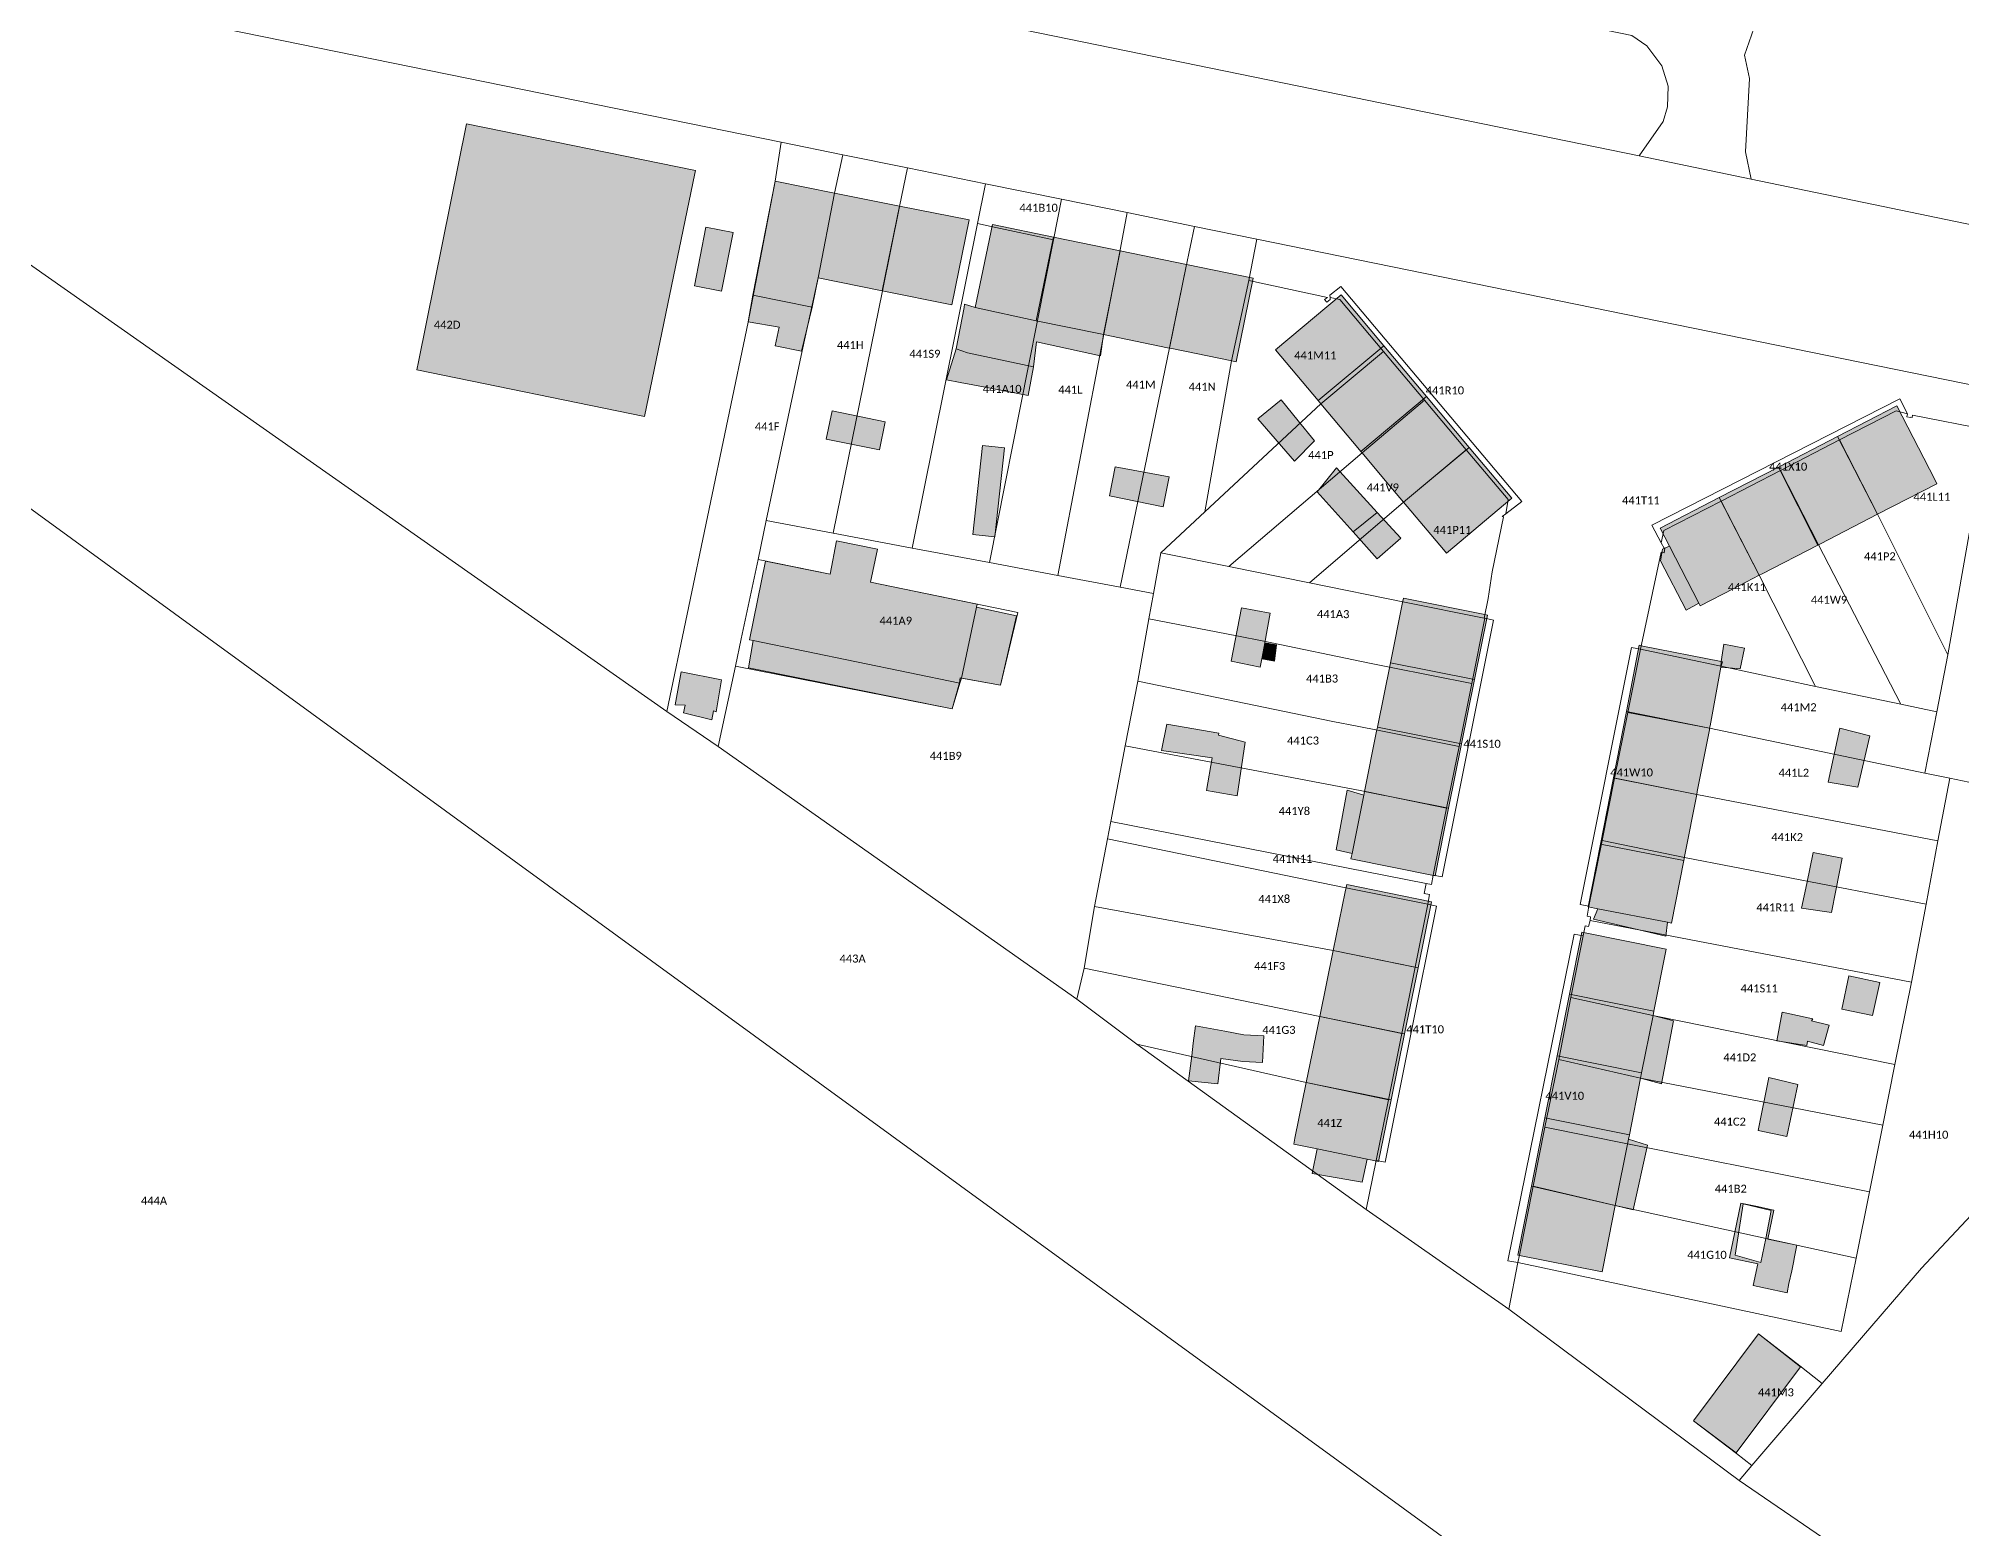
# Model space of a CAD drawing. Header units: metres. Extents: x 113120 to 240396, y 120329 to 242116.
# Drawn here: x 117462.7 to 117655, y 121394.5 to 121543.4 of the extents above; entities that cross this region are included whole.
import ezdxf

# ---------------------------------------------------------------- set-up
doc = ezdxf.new("R2010")
doc.units = ezdxf.units.M
doc.header["$LTSCALE"] = 3
for name, color, linetype, lineweight in [('Bpn_CaPa', 78, 'Continuous', 0), ('Bpn_ReBu', 4, 'Continuous', 0), ('Bpt_CaNu', 7, 'Continuous', 0), ('Hachure bâtiment', 11, 'Continuous', 0)]:
    doc.layers.add(name, color=color, linetype=linetype, lineweight=lineweight)
doc.styles.add('Legend', font='')
doc.styles.get('Legend').set_extended_font_data('Calibri')

msp = doc.modelspace()

# ---------------------------------------------------------------- hatches: boundary and pattern name
at = {"layer": 'Hachure bâtiment'}
h = msp.add_hatch(color=256, dxfattribs=at)
h.dxf.hatch_style = 1
h.paths.add_polyline_path([(117528.41, 121530.23), (117528.35, 121529.93), (117523.31, 121505.66), (117500.55, 121510.32), (117500.72, 121511.12), (117505.51, 121534.9)])
h = msp.add_hatch(color=256, dxfattribs=at)
h.dxf.hatch_style = 1
h.paths.add_polyline_path([(117542.33, 121527.99), (117540.68, 121519.5), (117540.07, 121516.59), (117534.14, 121517.77), (117536.37, 121529.18)])
h = msp.add_hatch(color=256, dxfattribs=at)
h.dxf.hatch_style = 1
h.paths.add_polyline_path([(117548.81, 121526.69), (117547.09, 121518.21), (117540.68, 121519.5), (117542.33, 121527.99)])
h = msp.add_hatch(color=256, dxfattribs=at)
h.dxf.hatch_style = 1
h.paths.add_polyline_path([(117555.77, 121525.3), (117554.05, 121516.8), (117547.09, 121518.21), (117548.81, 121526.69)])
h = msp.add_hatch(color=256, dxfattribs=at)
h.dxf.hatch_style = 1
h.paths.add_polyline_path([(117564.21, 121523.58), (117562.49, 121515.23), (117556.39, 121516.54), (117558.1, 121524.83)])
h = msp.add_hatch(color=256, dxfattribs=at)
h.dxf.hatch_style = 1
h.paths.add_polyline_path([(117532.17, 121524.05), (117531.02, 121518.18), (117528.32, 121518.71), (117529.46, 121524.58)])
h = msp.add_hatch(color=256, dxfattribs=at)
h.dxf.hatch_style = 1
h.paths.add_polyline_path([(117570.87, 121522.21), (117569.22, 121513.84), (117568.93, 121513.9), (117562.49, 121515.23), (117564.21, 121523.58)])
h = msp.add_hatch(color=256, dxfattribs=at)
h.dxf.hatch_style = 1
h.paths.add_polyline_path([(117577.52, 121520.84), (117575.81, 121512.49), (117575.62, 121512.53), (117569.22, 121513.84), (117570.87, 121522.21)])
h = msp.add_hatch(color=256, dxfattribs=at)
h.dxf.hatch_style = 1
h.paths.add_polyline_path([(117584.18, 121519.47), (117582.47, 121511.12), (117582.03, 121511.21), (117576.03, 121512.44), (117575.81, 121512.49), (117577.52, 121520.84)])
h = msp.add_hatch(color=256, dxfattribs=at)
h.dxf.hatch_style = 1
h.paths.add_polyline_path([(117540.07, 121516.59), (117539.02, 121512.17), (117536.38, 121512.73), (117536.8, 121514.57), (117533.68, 121515.11), (117534.14, 121517.77)])
h = msp.add_hatch(color=256, dxfattribs=at)
h.dxf.hatch_style = 1
h.paths.add_polyline_path([(117597.24, 121512.73), (117590.67, 121507.24), (117586.4, 121512.32), (117592.97, 121517.82)])
h = msp.add_hatch(color=256, dxfattribs=at)
h.dxf.hatch_style = 1
h.paths.add_polyline_path([(117556.39, 121516.54), (117562.49, 121515.23), (117568.93, 121513.9), (117569.22, 121513.84), (117568.92, 121511.72), (117562.53, 121513.1), (117562.22, 121510.63), (117555.62, 121512.03), (117554.48, 121512.43), (117555.27, 121516.55), (117555.33, 121516.88)])
h = msp.add_hatch(color=256, dxfattribs=at)
h.dxf.hatch_style = 1
h.paths.add_polyline_path([(117558.08, 121508.44), (117556.14, 121508.81), (117554.89, 121509.05), (117553.52, 121509.32), (117554.48, 121512.43), (117555.62, 121512.03), (117562.22, 121510.63), (117561.67, 121507.75)])
h = msp.add_hatch(color=256, dxfattribs=at)
h.dxf.hatch_style = 1
h.paths.add_polyline_path([(117601.51, 121507.65), (117594.95, 121502.15), (117594.8, 121502.32), (117590.93, 121506.93), (117590.67, 121507.24), (117597.24, 121512.73)])
h = msp.add_hatch(color=256, dxfattribs=at)
h.dxf.hatch_style = 1
h.paths.add_polyline_path([(117588.69, 121505.2), (117590.3, 121503.2), (117588.3, 121501.18), (117584.63, 121505.42), (117586.97, 121507.33)])
h = msp.add_hatch(color=256, dxfattribs=at)
h.dxf.hatch_style = 1
h.paths.add_polyline_path([(117605.78, 121502.56), (117599.22, 121497.07), (117597.39, 121499.25), (117595.06, 121502.01), (117594.95, 121502.15), (117601.51, 121507.65)])
h = msp.add_hatch(color=256, dxfattribs=at)
h.dxf.hatch_style = 1
h.paths.add_polyline_path([(117547.38, 121505.12), (117546.82, 121502.32), (117541.5, 121503.38), (117542.07, 121506.22)])
h = msp.add_hatch(color=256, dxfattribs=at)
h.dxf.hatch_style = 1
h.paths.add_polyline_path([(117652.32, 121499.35), (117652.53, 121498.93), (117646.61, 121495.88), (117642.61, 121503.65), (117648.52, 121506.7)])
h = msp.add_hatch(color=256, dxfattribs=at)
h.dxf.hatch_style = 1
h.paths.add_polyline_path([(117646.61, 121495.88), (117640.9, 121492.93), (117640.63, 121492.79), (117636.7, 121500.59), (117642.61, 121503.65)])
h = msp.add_hatch(color=256, dxfattribs=at)
h.dxf.hatch_style = 1
h.paths.add_polyline_path([(117558.34, 121493.62), (117556.15, 121493.86), (117557.12, 121502.75), (117559.31, 121502.51)])
h = msp.add_hatch(color=256, dxfattribs=at)
h.dxf.hatch_style = 1
h.paths.add_polyline_path([(117610.05, 121497.47), (117603.5, 121491.98), (117603.2, 121492.34), (117599.22, 121497.07), (117605.78, 121502.56)])
h = msp.add_hatch(color=256, dxfattribs=at)
h.dxf.hatch_style = 1
h.paths.add_polyline_path([(117575.78, 121499.6), (117575.17, 121496.63), (117569.8, 121497.72), (117570.38, 121500.63)])
h = msp.add_hatch(color=256, dxfattribs=at)
h.dxf.hatch_style = 1
h.paths.add_polyline_path([(117596.58, 121496.05), (117594.16, 121494.12), (117590.59, 121498.1), (117592.51, 121500.52)])
h = msp.add_hatch(color=256, dxfattribs=at)
h.dxf.hatch_style = 1
h.paths.add_polyline_path([(117640.63, 121492.79), (117635.07, 121489.92), (117634.78, 121489.77), (117630.78, 121497.54), (117636.7, 121500.59)])
h = msp.add_hatch(color=256, dxfattribs=at)
h.dxf.hatch_style = 1
h.paths.add_polyline_path([(117594.16, 121494.12), (117596.58, 121496.05), (117598.93, 121493.48), (117596.57, 121491.42)])
h = msp.add_hatch(color=256, dxfattribs=at)
h.dxf.hatch_style = 1
h.paths.add_polyline_path([(117634.78, 121489.77), (117632.23, 121488.45), (117628.87, 121486.72), (117628.73, 121486.98), (117625.8, 121492.68), (117624.87, 121494.48), (117630.78, 121497.54)])
h = msp.add_hatch(color=256, dxfattribs=at)
h.dxf.hatch_style = 1
h.paths.add_polyline_path([(117546.62, 121492.4), (117545.93, 121489.08), (117556.57, 121486.9), (117556.5, 121486.6), (117555.02, 121479.48), (117554.86, 121479), (117534.19, 121483.24), (117533.82, 121483.32), (117535.43, 121491.2), (117541.87, 121489.88), (117542.53, 121493.23)])
h = msp.add_hatch(color=256, dxfattribs=at)
h.dxf.hatch_style = 1
h.paths.add_polyline_path([(117628.73, 121486.98), (117627.47, 121486.27), (117624.9, 121491.22), (117625.08, 121492.17), (117625.12, 121492.4), (117625.8, 121492.68)])
h = msp.add_hatch(color=256, dxfattribs=at)
h.dxf.hatch_style = 1
h.paths.add_polyline_path([(117560.5, 121485.73), (117558.93, 121478.78), (117555.02, 121479.48), (117556.5, 121486.6)])
h = msp.add_hatch(color=256, dxfattribs=at)
h.dxf.hatch_style = 1
h.paths.add_polyline_path([(117585.87, 121485.97), (117585.33, 121483.02), (117585.03, 121481.43), (117584.88, 121480.6), (117581.97, 121481.2), (117583, 121486.52)])
h = msp.add_hatch(color=256, dxfattribs=at)
h.dxf.hatch_style = 1
h.paths.add_polyline_path([(117607.33, 121485.84), (117607.6, 121485.78), (117606.31, 121479.35), (117597.9, 121481.03), (117599.12, 121487.05), (117599.2, 121487.47)])
h = msp.add_hatch(color=256, dxfattribs=at)
h.dxf.hatch_style = 1
h.paths.add_polyline_path([(117554.86, 121479), (117554.08, 121476.42), (117533.73, 121480.53), (117534.19, 121483.24)])
h = msp.add_hatch(color=256, dxfattribs=at)
h.dxf.hatch_style = 1
h.paths.add_polyline_path([(117586.52, 121482.83), (117586.32, 121481.18), (117585.03, 121481.43), (117585.33, 121483.02)])
h = msp.add_hatch(color=256, dxfattribs=at)
h.dxf.hatch_style = 1
h.paths.add_polyline_path([(117623.13, 121482.7), (117630.96, 121481.16), (117630.94, 121480.59), (117629.87, 121474.72), (117629.82, 121474.5), (117621.49, 121476.14), (117622.78, 121482.77)])
h = msp.add_hatch(color=256, dxfattribs=at)
h.dxf.hatch_style = 1
h.paths.add_polyline_path([(117633.32, 121482.48), (117632.87, 121480.42), (117630.94, 121480.59), (117631.12, 121481.13), (117630.96, 121481.16), (117631.23, 121482.88)])
h = msp.add_hatch(color=256, dxfattribs=at)
h.dxf.hatch_style = 1
h.paths.add_polyline_path([(117606.31, 121479.35), (117605.01, 121472.91), (117596.61, 121474.6), (117597.9, 121481.03)])
h = msp.add_hatch(color=256, dxfattribs=at)
h.dxf.hatch_style = 1
h.paths.add_polyline_path([(117531.02, 121479.32), (117530.48, 121476.12), (117530.23, 121476.23), (117530.07, 121475.33), (117527.23, 121476.02), (117527.38, 121476.77), (117526.4, 121476.83), (117526.98, 121480.12)])
h = msp.add_hatch(color=256, dxfattribs=at)
h.dxf.hatch_style = 1
h.paths.add_polyline_path([(117580.73, 121473.97), (117580.72, 121473.77), (117583.38, 121473.1), (117582.58, 121467.72), (117579.5, 121468.27), (117580.08, 121471.52), (117575.02, 121472.27), (117575.53, 121474.9)])
h = msp.add_hatch(color=256, dxfattribs=at)
h.dxf.hatch_style = 1
h.paths.add_polyline_path([(117629.82, 121474.5), (117629.79, 121474.32), (117628.58, 121468.15), (117628.53, 121467.87), (117620.2, 121469.51), (117621.49, 121476.14)])
h = msp.add_hatch(color=256, dxfattribs=at)
h.dxf.hatch_style = 1
h.paths.add_polyline_path([(117605.01, 121472.91), (117603.72, 121466.48), (117595.31, 121468.16), (117596.52, 121474.18), (117596.61, 121474.6)])
h = msp.add_hatch(color=256, dxfattribs=at)
h.dxf.hatch_style = 1
h.paths.add_polyline_path([(117645.82, 121473.73), (117644.65, 121468.58), (117641.68, 121469.08), (117642.82, 121474.47)])
h = msp.add_hatch(color=256, dxfattribs=at)
h.dxf.hatch_style = 1
h.paths.add_polyline_path([(117628.53, 121467.87), (117627.35, 121461.83), (117627.24, 121461.24), (117618.9, 121462.88), (117620.2, 121469.51)])
h = msp.add_hatch(color=256, dxfattribs=at)
h.dxf.hatch_style = 1
h.paths.add_polyline_path([(117595.24, 121467.8), (117594.06, 121461.97), (117592.47, 121462.33), (117593.57, 121468.28)])
h = msp.add_hatch(color=256, dxfattribs=at)
h.dxf.hatch_style = 1
h.paths.add_polyline_path([(117603.72, 121466.48), (117602.37, 121459.73), (117593.95, 121461.42), (117594.06, 121461.97), (117595.24, 121467.8), (117595.31, 121468.16)])
h = msp.add_hatch(color=256, dxfattribs=at)
h.dxf.hatch_style = 1
h.paths.add_polyline_path([(117627.24, 121461.24), (117626.02, 121455), (117625.6, 121455.08), (117618.63, 121456.43), (117617.68, 121456.62), (117618.9, 121462.88)])
h = msp.add_hatch(color=256, dxfattribs=at)
h.dxf.hatch_style = 1
h.paths.add_polyline_path([(117639.52, 121458.96), (117640.18, 121462.04), (117643.08, 121461.5), (117642.44, 121458.26), (117641.99, 121456.04), (117639, 121456.5)])
h = msp.add_hatch(color=256, dxfattribs=at)
h.dxf.hatch_style = 1
h.paths.add_polyline_path([(117602.02, 121457.12), (117600.67, 121450.52), (117592.19, 121452.27), (117593.38, 121458.12), (117593.53, 121458.87)])
h = msp.add_hatch(color=256, dxfattribs=at)
h.dxf.hatch_style = 1
h.paths.add_polyline_path([(117625.6, 121455.08), (117625.43, 121453.68), (117618.22, 121455.38), (117618.63, 121456.43)])
h = msp.add_hatch(color=256, dxfattribs=at)
h.dxf.hatch_style = 1
h.paths.add_polyline_path([(117625.47, 121452.38), (117624.24, 121446.2), (117615.81, 121447.9), (117617.03, 121454.08)])
h = msp.add_hatch(color=256, dxfattribs=at)
h.dxf.hatch_style = 1
h.paths.add_polyline_path([(117600.67, 121450.52), (117599.31, 121443.92), (117590.84, 121445.67), (117592.19, 121452.27)])
h = msp.add_hatch(color=256, dxfattribs=at)
h.dxf.hatch_style = 1
h.paths.add_polyline_path([(117646.83, 121449.07), (117646.1, 121445.77), (117643.02, 121446.4), (117643.73, 121449.73)])
h = msp.add_hatch(color=256, dxfattribs=at)
h.dxf.hatch_style = 1
h.paths.add_polyline_path([(117624.24, 121446.2), (117624.16, 121445.77), (117623.01, 121440.01), (117614.58, 121441.71), (117615.81, 121447.9)])
h = msp.add_hatch(color=256, dxfattribs=at)
h.dxf.hatch_style = 1
h.paths.add_polyline_path([(117640.12, 121445.43), (117640, 121445.22), (117641.78, 121444.78), (117641.2, 121442.77), (117639.6, 121443.18), (117639.53, 121442.77), (117636.53, 121443.22), (117637.08, 121446.08)])
h = msp.add_hatch(color=256, dxfattribs=at)
h.dxf.hatch_style = 1
h.paths.add_polyline_path([(117578.03, 121441.72), (117578.19, 121442.98), (117578.41, 121444.71), (117581.33, 121444.18), (117583.26, 121443.82), (117585.25, 121443.73), (117585.12, 121441.06), (117583.14, 121441.16), (117580.96, 121441.45), (117580.63, 121438.94), (117577.72, 121439.24)])
h = msp.add_hatch(color=256, dxfattribs=at)
h.dxf.hatch_style = 1
h.paths.add_polyline_path([(117599.31, 121443.92), (117597.96, 121437.32), (117589.49, 121439.06), (117590.84, 121445.67)])
h = msp.add_hatch(color=256, dxfattribs=at)
h.dxf.hatch_style = 1
h.paths.add_polyline_path([(117626.22, 121445.22), (117625.02, 121438.93), (117622.91, 121439.5), (117623.01, 121440.01), (117624.16, 121445.77)])
h = msp.add_hatch(color=256, dxfattribs=at)
h.dxf.hatch_style = 1
h.paths.add_polyline_path([(117623.01, 121440.01), (117622.91, 121439.5), (117621.79, 121433.82), (117613.35, 121435.52), (117614.58, 121441.71)])
h = msp.add_hatch(color=256, dxfattribs=at)
h.dxf.hatch_style = 1
h.paths.add_polyline_path([(117597.96, 121437.32), (117596.7, 121431.15), (117595.58, 121431.38), (117590.58, 121432.42), (117588.23, 121432.9), (117588.36, 121433.5), (117589.49, 121439.06)])
h = msp.add_hatch(color=256, dxfattribs=at)
h.dxf.hatch_style = 1
h.paths.add_polyline_path([(117638.63, 121438.87), (117637.52, 121433.67), (117634.67, 121434.27), (117635.73, 121439.57)])
h = msp.add_hatch(color=256, dxfattribs=at)
h.dxf.hatch_style = 1
h.paths.add_polyline_path([(117621.79, 121433.82), (117621.7, 121433.38), (117620.38, 121426.75), (117612, 121428.68), (117613.35, 121435.52)])
h = msp.add_hatch(color=256, dxfattribs=at)
h.dxf.hatch_style = 1
h.paths.add_polyline_path([(117595.58, 121431.38), (117595.07, 121429.1), (117590.08, 121429.97), (117590.58, 121432.42)])
h = msp.add_hatch(color=256, dxfattribs=at)
h.dxf.hatch_style = 1
h.paths.add_polyline_path([(117623.6, 121432.8), (117622.17, 121426.33), (117620.38, 121426.75), (117621.7, 121433.38)])
h = msp.add_hatch(color=256, dxfattribs=at)
h.dxf.hatch_style = 1
h.paths.add_polyline_path([(117620.38, 121426.75), (117619.14, 121420.47), (117619.07, 121420.12), (117610.63, 121421.8), (117612, 121428.68)])
h = msp.add_hatch(color=256, dxfattribs=at)
h.dxf.hatch_style = 1
h.paths.add_polyline_path([(117635.97, 121426.27), (117635.42, 121423.45), (117634.95, 121421.05), (117632.38, 121421.78), (117633.18, 121426.92)], flags=16)
h.paths.add_polyline_path([(117634.63, 121420.93), (117631.79, 121421.52), (117632.33, 121424.09), (117632.93, 121427), (117634.6, 121426.65), (117635.77, 121426.4), (117636.24, 121426.3), (117635.63, 121423.4), (117638.55, 121422.79), (117638.27, 121421.45), (117638.23, 121421.23), (117638.02, 121420.22), (117637.75, 121418.96), (117637.56, 121418.04), (117635.4, 121418.5), (117634.64, 121418.66), (117634.17, 121418.75)])
h = msp.add_hatch(color=256, dxfattribs=at)
h.dxf.hatch_style = 1
h.paths.add_polyline_path([(117638.9, 121410.63), (117632.47, 121402.03), (117628.22, 121405.22), (117634.7, 121413.93)])

# ---------------------------------------------------------------- linework, layer by layer
at = {"layer": 'Bpn_CaPa'}
for points in [[(117719.72, 121511.6), (117633.98, 121529.38), (117633.39, 121532.1), (117633.79, 121539.45), (117633.3, 121541.78), (117634.47, 121545.11), (117637.16, 121546.73), (117643.66, 121549.85), (117649.06, 121553.86), (117651.07, 121556.06), (117652.62, 121558.8), (117653.39, 121561.86), (117655.58, 121605.34)], [(117634.47, 121545.11), (117633.3, 121541.78), (117633.79, 121539.45), (117633.39, 121532.1), (117633.98, 121529.38), (117622.77, 121531.7), (117625.16, 121535.14), (117625.6, 121536.6), (117625.67, 121538.66), (117625.04, 121540.72), (117623.55, 121542.72), (117622.03, 121543.75)], [(117657.6, 121504.33), (117650.1, 121505.79), (117650.06, 121505.55), (117649.9, 121505.58), (117649.9, 121505.55), (117649.55, 121505.62), (117649.61, 121505.91), (117649.58, 121505.98), (117648.83, 121507.43), (117624.03, 121494.78), (117624.97, 121493.02), (117625.26, 121492.49), (117625.35, 121492.47), (117625.27, 121492.03), (117624.97, 121492.08), (117622.89, 121482.37), (117622, 121482.56), (117616.88, 121456.86), (117617.75, 121456.69), (117617.56, 121455.7), (117617.92, 121455.63), (117617.86, 121455.26), (117617.72, 121454.65), (117617.36, 121454.72), (117617.16, 121453.72), (117616.26, 121453.9), (117609.65, 121421.22), (117610.64, 121421.05), (117609.73, 121416.38), (117595.49, 121426.36), (117596.48, 121431.27), (117597.37, 121431.09), (117602.51, 121456.7), (117601.63, 121456.88), (117601.81, 121457.86), (117601.27, 121457.96), (117601.46, 121458.95), (117602, 121458.85), (117602.18, 121459.8), (117603.08, 121459.62), (117608.22, 121485.3), (117607.34, 121485.48), (117607.28, 121485.49), (117607.68, 121487.45), (117608.06, 121490.13), (117609.2, 121495.61), (117609.08, 121495.64), (117609.45, 121495.93), (117611.03, 121497.16), (117592.93, 121518.66), (117591.84, 121517.77), (117591.87, 121517.55), (117591.89, 121517.35), (117591.54, 121517.07), (117591.32, 121517.34), (117591.6, 121517.56), (117583.73, 121519.23), (117584.56, 121523.38), (117658.39, 121508.3)], [(117689.77, 121461.87), (117651.01, 121420.48), (117641.08, 121408.98), (117638.83, 121410.73), (117634.7, 121413.93), (117628.22, 121405.22), (117632.5, 121401.95), (117634.05, 121400.77), (117634.05, 121400.77), (117632.77, 121399.27), (117609.73, 121416.38), (117610.64, 121421.05), (117642.98, 121414.17), (117644.46, 121421.5), (117645.79, 121428.12), (117647.12, 121434.78), (117648.35, 121440.86), (117650, 121449.1), (117651.46, 121456.89), (117652.64, 121463.21), (117653.83, 121469.48), (117657.64, 121468.68)]]:
    msp.add_lwpolyline(points, dxfattribs=at)
for points in [[(117534.35, 121549.84), (117535.09, 121557.99), (117535.8, 121559.78), (117536.61, 121560.53), (117538.41, 121560.95), (117622.03, 121543.75), (117623.55, 121542.72), (117625.04, 121540.72), (117625.67, 121538.66), (117625.6, 121536.6), (117625.16, 121535.14), (117622.77, 121531.7), (117534.35, 121549.84)], [(117433.73, 121540.57), (117430.7, 121543.18), (117433.4, 121546.88), (117440.71, 121552.7), (117537, 121533.08), (117536.37, 121529.18), (117533.67, 121515.08), (117525.55, 121476.15), (117433.73, 121540.57)], [(117665.46, 121376.9), (117647.25, 121361.52), (117448.84, 121505.94), (117423.29, 121524.56), (117433.73, 121540.57), (117525.55, 121476.15), (117530.68, 121472.66), (117566.56, 121447.4), (117572.55, 121442.88), (117595.49, 121426.36), (117609.73, 121416.38), (117632.77, 121399.27), (117665.46, 121376.9)], [(117535.5, 121495.25), (117534.68, 121491.36), (117532.99, 121483.41), (117532.41, 121480.69), (117530.68, 121472.66), (117525.55, 121476.15), (117533.67, 121515.08), (117536.37, 121529.18), (117537, 121533.08), (117543.16, 121531.82), (117542.33, 121527.99), (117540.68, 121519.5), (117539.1, 121512.2), (117535.5, 121495.25)], [(117535.5, 121495.25), (117539.1, 121512.2), (117540.68, 121519.5), (117542.33, 121527.99), (117543.16, 121531.82), (117549.62, 121530.5), (117548.83, 121526.65), (117547.12, 121518.21), (117542.2, 121493.99), (117535.5, 121495.25)], [(117542.2, 121493.99), (117547.12, 121518.21), (117548.83, 121526.65), (117549.62, 121530.5), (117557.43, 121528.91), (117556.62, 121524.93), (117550.09, 121492.5), (117542.2, 121493.99)], [(117556.62, 121524.93), (117557.43, 121528.91), (117565, 121527.37), (117564.2, 121523.3), (117557.98, 121524.64), (117556.62, 121524.93)], [(117394.66, 121421.8), (117385.22, 121429.43), (117382.37, 121431.33), (117368.96, 121440.26), (117363.76, 121443.72), (117359, 121447), (117353.92, 121450.52), (117346.83, 121455.43), (117343, 121458.12), (117339.38, 121460.67), (117335.58, 121463.33), (117331.42, 121466.27), (117343.7, 121475.96), (117401.34, 121521.72), (117409.58, 121528.43), (117414.5, 121525.02), (117417.67, 121522.83), (117420.71, 121520.72), (117423.29, 121524.56), (117448.84, 121505.94), (117647.25, 121361.52), (117535.51, 121325.25), (117394.66, 121421.8)], [(117571.57, 121526.03), (117570.81, 121521.93), (117569.26, 121513.87), (117564.64, 121489.76), (117557.81, 121491.05), (117561.71, 121510.73), (117562.6, 121515.24), (117564.2, 121523.3), (117565, 121527.37), (117571.57, 121526.03)], [(117550.09, 121492.5), (117556.62, 121524.93), (117557.98, 121524.64), (117564.2, 121523.3), (117562.6, 121515.24), (117561.71, 121510.73), (117557.81, 121491.05), (117550.09, 121492.5)], [(117571.57, 121526.03), (117578.3, 121524.66), (117577.46, 121520.51), (117575.81, 121512.52), (117570.89, 121488.59), (117564.64, 121489.76), (117569.26, 121513.87), (117570.81, 121521.93), (117571.57, 121526.03)], [(117570.89, 121488.59), (117575.81, 121512.52), (117577.46, 121520.51), (117578.3, 121524.66), (117584.56, 121523.38), (117583.73, 121519.23), (117582, 121511.22), (117579.35, 121496.13), (117574.95, 121492.02), (117574.22, 121487.96), (117570.89, 121488.59)], [(117583.73, 121519.23), (117591.6, 121517.56), (117591.32, 121517.34), (117591.54, 121517.07), (117591.89, 121517.35), (117591.87, 121517.55), (117592.85, 121517.35), (117597.21, 121512.16), (117590.93, 121506.93), (117579.35, 121496.13), (117582, 121511.22), (117583.73, 121519.23)], [(117601.32, 121507.29), (117597.21, 121512.16), (117592.85, 121517.35), (117591.87, 121517.55), (117591.84, 121517.77), (117592.93, 121518.66), (117611.03, 121497.16), (117609.45, 121495.93), (117609.69, 121497.34), (117605.49, 121502.33), (117601.32, 121507.29)], [(117581.74, 121490.65), (117574.95, 121492.02), (117579.35, 121496.13), (117590.93, 121506.93), (117597.21, 121512.16), (117601.32, 121507.29), (117595.07, 121502.02), (117581.74, 121490.65)], [(117630.96, 121497.19), (117625.23, 121494.24), (117624.97, 121493.02), (117624.03, 121494.78), (117648.83, 121507.43), (117649.58, 121505.98), (117649.61, 121505.91), (117648.46, 121506.21), (117642.81, 121503.3), (117636.89, 121500.25), (117630.96, 121497.19)], [(117664.77, 121507.05), (117663.91, 121502.99), (117662.3, 121494.98), (117657.64, 121468.68), (117653.83, 121469.48), (117651.35, 121470), (117652.55, 121476.11), (117653.62, 121481.81), (117656.16, 121496.18), (117657.6, 121504.33), (117658.39, 121508.3), (117664.77, 121507.05)], [(117589.82, 121489.02), (117581.74, 121490.65), (117595.07, 121502.02), (117601.32, 121507.29), (117605.49, 121502.33), (117599.22, 121497.07), (117589.82, 121489.02)], [(117653.62, 121481.81), (117646.61, 121495.88), (117642.81, 121503.3), (117648.46, 121506.21), (117649.61, 121505.91), (117649.55, 121505.62), (117649.9, 121505.55), (117649.9, 121505.58), (117650.06, 121505.55), (117650.1, 121505.79), (117657.6, 121504.33), (117656.16, 121496.18), (117653.62, 121481.81)], [(117589.82, 121489.02), (117599.22, 121497.07), (117605.49, 121502.33), (117609.69, 121497.34), (117609.45, 121495.93), (117609.08, 121495.64), (117609.2, 121495.61), (117608.06, 121490.13), (117607.68, 121487.45), (117607.28, 121485.49), (117599.3, 121487.1), (117589.82, 121489.02)], [(117653.62, 121481.81), (117652.55, 121476.11), (117648.93, 121476.87), (117640.7, 121492.82), (117636.89, 121500.25), (117642.81, 121503.3), (117646.61, 121495.88), (117653.62, 121481.81)], [(117636.89, 121500.25), (117640.7, 121492.82), (117648.93, 121476.87), (117640.4, 121478.64), (117634.78, 121489.77), (117630.96, 121497.19), (117636.89, 121500.25)], [(117624.97, 121493.02), (117625.23, 121494.24), (117630.96, 121497.19), (117634.78, 121489.77), (117640.4, 121478.64), (117631.11, 121480.64), (117622.89, 121482.37), (117624.97, 121492.08), (117625.27, 121492.03), (117625.35, 121492.47), (117625.26, 121492.49), (117624.97, 121493.02)], [(117534.68, 121491.36), (117535.5, 121495.25), (117542.2, 121493.99), (117550.09, 121492.5), (117557.81, 121491.05), (117564.64, 121489.76), (117570.89, 121488.59), (117574.22, 121487.96), (117573.76, 121485.43), (117572.64, 121479.19), (117571.37, 121472.73), (117569.96, 121465.16), (117569.63, 121463.43), (117568.33, 121456.64), (117567.29, 121450.5), (117566.56, 121447.4), (117530.68, 121472.66), (117532.41, 121480.69), (117554.08, 121476.42), (117554.8, 121479.01), (117554.88, 121479.53), (117558.93, 121478.78), (117560.64, 121486.06), (117545.93, 121489.08), (117546.62, 121492.4), (117542.53, 121493.23), (117541.87, 121489.88), (117534.68, 121491.36)], [(117534.68, 121491.36), (117541.87, 121489.88), (117542.53, 121493.23), (117546.62, 121492.4), (117545.93, 121489.08), (117560.64, 121486.06), (117558.93, 121478.78), (117554.88, 121479.53), (117554.8, 121479.01), (117554.08, 121476.42), (117532.41, 121480.69), (117532.99, 121483.41), (117534.68, 121491.36)], [(117589.82, 121489.02), (117599.3, 121487.1), (117607.28, 121485.49), (117607.34, 121485.48), (117606.03, 121478.94), (117597.99, 121480.55), (117595.82, 121480.98), (117585.25, 121483.2), (117582.53, 121483.73), (117573.76, 121485.43), (117574.22, 121487.96), (117574.95, 121492.02), (117581.74, 121490.65), (117589.82, 121489.02)], [(117572.64, 121479.19), (117573.76, 121485.43), (117582.53, 121483.73), (117585.25, 121483.2), (117595.82, 121480.98), (117597.99, 121480.55), (117606.03, 121478.94), (117604.76, 121472.64), (117596.77, 121474.24), (117594.56, 121474.68), (117592.16, 121475.16), (117572.64, 121479.19)], [(117607.34, 121485.48), (117608.22, 121485.3), (117603.08, 121459.62), (117602.18, 121459.8), (117603.52, 121466.49), (117604.76, 121472.64), (117606.03, 121478.94), (117607.34, 121485.48)], [(117617.75, 121456.69), (117616.88, 121456.86), (117622, 121482.56), (117622.89, 121482.37), (117621.63, 121476.06), (117620.31, 121469.48), (117619.06, 121463.24), (117617.75, 121456.69)], [(117652.55, 121476.11), (117651.35, 121470), (117629.82, 121474.5), (117621.63, 121476.06), (117622.89, 121482.37), (117631.11, 121480.64), (117640.4, 121478.64), (117648.93, 121476.87), (117652.55, 121476.11)], [(117571.37, 121472.73), (117572.64, 121479.19), (117592.16, 121475.16), (117594.56, 121474.68), (117596.77, 121474.24), (117604.76, 121472.64), (117603.52, 121466.49), (117595.56, 121468.11), (117571.37, 121472.73)], [(117620.31, 121469.48), (117621.63, 121476.06), (117629.82, 121474.5), (117651.35, 121470), (117653.83, 121469.48), (117652.64, 121463.21), (117628.53, 121467.87), (117620.31, 121469.48)], [(117571.37, 121472.73), (117595.56, 121468.11), (117603.52, 121466.49), (117602.18, 121459.8), (117602, 121458.85), (117601.46, 121458.95), (117569.96, 121465.16), (117571.37, 121472.73)], [(117620.31, 121469.48), (117628.53, 121467.87), (117652.64, 121463.21), (117651.46, 121456.89), (117627.3, 121461.56), (117619.06, 121463.24), (117620.31, 121469.48)], [(117722.66, 121445.9), (117726.9, 121442.62), (117731.58, 121438.8), (117736.37, 121434.91), (117736.93, 121434.66), (117720, 121420.99), (117681.1, 121388.97), (117665.46, 121376.9), (117632.77, 121399.27), (117634.05, 121400.77), (117641.08, 121408.98), (117651.01, 121420.48), (117689.77, 121461.87), (117692.57, 121464.67), (117696.07, 121468.03), (117701.26, 121463.61), (117722.66, 121445.9)], [(117601.63, 121456.88), (117593.46, 121458.52), (117569.63, 121463.43), (117569.96, 121465.16), (117601.46, 121458.95), (117601.27, 121457.96), (117601.81, 121457.86), (117601.63, 121456.88)], [(117601.63, 121456.88), (117600.36, 121450.59), (117592.19, 121452.27), (117568.33, 121456.64), (117569.63, 121463.43), (117593.46, 121458.52), (117601.63, 121456.88)], [(117617.75, 121456.69), (117619.06, 121463.24), (117627.3, 121461.56), (117651.46, 121456.89), (117650, 121449.1), (117617.86, 121455.26), (117617.92, 121455.63), (117617.56, 121455.7), (117617.75, 121456.69)], [(117599.03, 121443.97), (117590.84, 121445.66), (117567.29, 121450.5), (117568.33, 121456.64), (117592.19, 121452.27), (117600.36, 121450.59), (117599.03, 121443.97)], [(117599.03, 121443.97), (117600.36, 121450.59), (117601.63, 121456.88), (117602.51, 121456.7), (117597.37, 121431.09), (117596.48, 121431.27), (117597.7, 121437.32), (117599.03, 121443.97)], [(117613.35, 121434.58), (117612.17, 121428.68), (117610.8, 121421.78), (117610.64, 121421.05), (117609.65, 121421.22), (117616.26, 121453.9), (117617.16, 121453.72), (117615.93, 121447.56), (117614.73, 121441.36), (117613.35, 121434.58)], [(117615.93, 121447.56), (117617.16, 121453.72), (117617.36, 121454.72), (117617.72, 121454.65), (117617.86, 121455.26), (117650, 121449.1), (117648.35, 121440.86), (117624.15, 121445.77), (117615.93, 121447.56)], [(117599.03, 121443.97), (117597.7, 121437.32), (117589.49, 121439.06), (117572.55, 121442.88), (117566.56, 121447.4), (117567.29, 121450.5), (117590.84, 121445.66), (117599.03, 121443.97)], [(117647.12, 121434.78), (117622.91, 121439.5), (117614.73, 121441.36), (117615.93, 121447.56), (117624.15, 121445.77), (117648.35, 121440.86), (117647.12, 121434.78)], [(117596.48, 121431.27), (117595.49, 121426.36), (117572.55, 121442.88), (117589.49, 121439.06), (117597.7, 121437.32), (117596.48, 121431.27)], [(117613.35, 121434.58), (117614.73, 121441.36), (117622.91, 121439.5), (117647.12, 121434.78), (117645.79, 121428.12), (117621.61, 121432.92), (117613.35, 121434.58)], [(117613.35, 121434.58), (117621.61, 121432.92), (117645.79, 121428.12), (117644.46, 121421.5), (117620.38, 121426.75), (117612.17, 121428.68), (117613.35, 121434.58)], [(117610.64, 121421.05), (117610.8, 121421.78), (117612.17, 121428.68), (117620.38, 121426.75), (117644.46, 121421.5), (117642.98, 121414.17), (117610.64, 121421.05)], [(117634.05, 121400.77), (117632.5, 121401.95), (117628.22, 121405.22), (117634.7, 121413.93), (117638.83, 121410.73), (117641.08, 121408.98), (117634.05, 121400.77)]]:
    msp.add_lwpolyline(points, close=True, dxfattribs=at)
at = {"layer": 'Bpn_ReBu'}
for points in [[(117528.41, 121530.23), (117528.35, 121529.93), (117523.31, 121505.66), (117500.55, 121510.32), (117500.72, 121511.12), (117505.51, 121534.9), (117528.41, 121530.23)], [(117542.33, 121527.99), (117540.68, 121519.5), (117540.07, 121516.59), (117534.14, 121517.77), (117536.37, 121529.18), (117542.33, 121527.99)], [(117548.81, 121526.69), (117547.09, 121518.21), (117540.68, 121519.5), (117542.33, 121527.99), (117548.81, 121526.69)], [(117555.77, 121525.3), (117554.05, 121516.8), (117547.09, 121518.21), (117548.81, 121526.69), (117555.77, 121525.3)], [(117564.21, 121523.58), (117562.49, 121515.23), (117556.39, 121516.54), (117558.1, 121524.83), (117564.21, 121523.58)], [(117532.17, 121524.05), (117531.02, 121518.18), (117528.32, 121518.71), (117529.46, 121524.58), (117532.17, 121524.05)], [(117570.87, 121522.21), (117569.22, 121513.84), (117568.93, 121513.9), (117562.49, 121515.23), (117564.21, 121523.58), (117570.87, 121522.21)], [(117577.52, 121520.84), (117575.81, 121512.49), (117575.62, 121512.53), (117569.22, 121513.84), (117570.87, 121522.21), (117577.52, 121520.84)], [(117584.18, 121519.47), (117582.47, 121511.12), (117582.03, 121511.21), (117576.03, 121512.44), (117575.81, 121512.49), (117577.52, 121520.84), (117584.18, 121519.47)], [(117540.07, 121516.59), (117539.02, 121512.17), (117536.38, 121512.73), (117536.8, 121514.57), (117533.68, 121515.11), (117534.14, 121517.77), (117540.07, 121516.59)], [(117597.24, 121512.73), (117590.67, 121507.24), (117586.4, 121512.32), (117592.97, 121517.82), (117597.24, 121512.73)], [(117556.39, 121516.54), (117562.49, 121515.23), (117568.93, 121513.9), (117569.22, 121513.84), (117568.92, 121511.72), (117562.53, 121513.1), (117562.22, 121510.63), (117555.62, 121512.03), (117554.48, 121512.43), (117555.27, 121516.55), (117555.33, 121516.88), (117556.39, 121516.54)], [(117558.08, 121508.44), (117556.14, 121508.81), (117554.89, 121509.05), (117553.52, 121509.32), (117554.48, 121512.43), (117555.62, 121512.03), (117562.22, 121510.63), (117561.67, 121507.75), (117558.08, 121508.44)], [(117601.51, 121507.65), (117594.95, 121502.15), (117594.8, 121502.32), (117590.93, 121506.93), (117590.67, 121507.24), (117597.24, 121512.73), (117601.51, 121507.65)], [(117588.69, 121505.2), (117590.3, 121503.2), (117588.3, 121501.18), (117584.63, 121505.42), (117586.97, 121507.33), (117588.69, 121505.2)], [(117605.78, 121502.56), (117599.22, 121497.07), (117597.39, 121499.25), (117595.06, 121502.01), (117594.95, 121502.15), (117601.51, 121507.65), (117605.78, 121502.56)], [(117547.38, 121505.12), (117546.82, 121502.32), (117541.5, 121503.38), (117542.07, 121506.22), (117547.38, 121505.12)], [(117652.32, 121499.35), (117652.53, 121498.93), (117646.61, 121495.88), (117642.61, 121503.65), (117648.52, 121506.7), (117652.32, 121499.35)], [(117646.61, 121495.88), (117640.9, 121492.93), (117640.63, 121492.79), (117636.7, 121500.59), (117642.61, 121503.65), (117646.61, 121495.88)], [(117558.34, 121493.62), (117556.15, 121493.86), (117557.12, 121502.75), (117559.31, 121502.51), (117558.34, 121493.62)], [(117610.05, 121497.47), (117603.5, 121491.98), (117603.2, 121492.34), (117599.22, 121497.07), (117605.78, 121502.56), (117610.05, 121497.47)], [(117575.78, 121499.6), (117575.17, 121496.63), (117569.8, 121497.72), (117570.38, 121500.63), (117575.78, 121499.6)], [(117596.58, 121496.05), (117594.16, 121494.12), (117590.59, 121498.1), (117592.51, 121500.52), (117596.58, 121496.05)], [(117640.63, 121492.79), (117635.07, 121489.92), (117634.78, 121489.77), (117630.78, 121497.54), (117636.7, 121500.59), (117640.63, 121492.79)], [(117594.16, 121494.12), (117596.58, 121496.05), (117598.93, 121493.48), (117596.57, 121491.42), (117594.16, 121494.12)], [(117634.78, 121489.77), (117632.23, 121488.45), (117628.87, 121486.72), (117628.73, 121486.98), (117625.8, 121492.68), (117624.87, 121494.48), (117630.78, 121497.54), (117634.78, 121489.77)], [(117546.62, 121492.4), (117545.93, 121489.08), (117556.57, 121486.9), (117556.5, 121486.6), (117555.02, 121479.48), (117554.86, 121479), (117534.19, 121483.24), (117533.82, 121483.32), (117535.43, 121491.2), (117541.87, 121489.88), (117542.53, 121493.23), (117546.62, 121492.4)], [(117628.73, 121486.98), (117627.47, 121486.27), (117624.9, 121491.22), (117625.08, 121492.17), (117625.12, 121492.4), (117625.8, 121492.68), (117628.73, 121486.98)], [(117560.5, 121485.73), (117558.93, 121478.78), (117555.02, 121479.48), (117556.5, 121486.6), (117560.5, 121485.73)], [(117585.87, 121485.97), (117585.33, 121483.02), (117585.03, 121481.43), (117584.88, 121480.6), (117581.97, 121481.2), (117583, 121486.52), (117585.87, 121485.97)], [(117607.33, 121485.84), (117607.6, 121485.78), (117606.31, 121479.35), (117597.9, 121481.03), (117599.12, 121487.05), (117599.2, 121487.47), (117607.33, 121485.84)], [(117554.86, 121479), (117554.08, 121476.42), (117533.73, 121480.53), (117534.19, 121483.24), (117554.86, 121479)], [(117586.52, 121482.83), (117586.32, 121481.18), (117585.03, 121481.43), (117585.33, 121483.02), (117586.52, 121482.83)], [(117623.13, 121482.7), (117630.96, 121481.16), (117630.94, 121480.59), (117629.87, 121474.72), (117629.82, 121474.5), (117621.49, 121476.14), (117622.78, 121482.77), (117623.13, 121482.7)], [(117633.32, 121482.48), (117632.87, 121480.42), (117630.94, 121480.59), (117631.12, 121481.13), (117630.96, 121481.16), (117631.23, 121482.88), (117633.32, 121482.48)], [(117606.31, 121479.35), (117605.01, 121472.91), (117596.61, 121474.6), (117597.9, 121481.03), (117606.31, 121479.35)], [(117531.02, 121479.32), (117530.48, 121476.12), (117530.23, 121476.23), (117530.07, 121475.33), (117527.23, 121476.02), (117527.38, 121476.77), (117526.4, 121476.83), (117526.98, 121480.12), (117531.02, 121479.32)], [(117580.73, 121473.97), (117580.72, 121473.77), (117583.38, 121473.1), (117582.58, 121467.72), (117579.5, 121468.27), (117580.08, 121471.52), (117575.02, 121472.27), (117575.53, 121474.9), (117580.73, 121473.97)], [(117629.82, 121474.5), (117629.79, 121474.32), (117628.58, 121468.15), (117628.53, 121467.87), (117620.2, 121469.51), (117621.49, 121476.14), (117629.82, 121474.5)], [(117605.01, 121472.91), (117603.72, 121466.48), (117595.31, 121468.16), (117596.52, 121474.18), (117596.61, 121474.6), (117605.01, 121472.91)], [(117645.82, 121473.73), (117644.65, 121468.58), (117641.68, 121469.08), (117642.82, 121474.47), (117645.82, 121473.73)], [(117628.53, 121467.87), (117627.35, 121461.83), (117627.24, 121461.24), (117618.9, 121462.88), (117620.2, 121469.51), (117628.53, 121467.87)], [(117595.24, 121467.8), (117594.06, 121461.97), (117592.47, 121462.33), (117593.57, 121468.28), (117595.24, 121467.8)], [(117603.72, 121466.48), (117602.37, 121459.73), (117593.95, 121461.42), (117594.06, 121461.97), (117595.24, 121467.8), (117595.31, 121468.16), (117603.72, 121466.48)], [(117627.24, 121461.24), (117626.02, 121455), (117625.6, 121455.08), (117618.63, 121456.43), (117617.68, 121456.62), (117618.9, 121462.88), (117627.24, 121461.24)], [(117639.52, 121458.96), (117640.18, 121462.04), (117643.08, 121461.5), (117642.44, 121458.26), (117641.99, 121456.04), (117639, 121456.5), (117639.52, 121458.96)], [(117602.02, 121457.12), (117600.67, 121450.52), (117592.19, 121452.27), (117593.38, 121458.12), (117593.53, 121458.87), (117602.02, 121457.12)], [(117625.6, 121455.08), (117625.43, 121453.68), (117618.22, 121455.38), (117618.63, 121456.43), (117625.6, 121455.08)], [(117625.47, 121452.38), (117624.24, 121446.2), (117615.81, 121447.9), (117617.03, 121454.08), (117625.47, 121452.38)], [(117600.67, 121450.52), (117599.31, 121443.92), (117590.84, 121445.67), (117592.19, 121452.27), (117600.67, 121450.52)], [(117646.83, 121449.07), (117646.1, 121445.77), (117643.02, 121446.4), (117643.73, 121449.73), (117646.83, 121449.07)], [(117624.24, 121446.2), (117624.16, 121445.77), (117623.01, 121440.01), (117614.58, 121441.71), (117615.81, 121447.9), (117624.24, 121446.2)], [(117640.12, 121445.43), (117640, 121445.22), (117641.78, 121444.78), (117641.2, 121442.77), (117639.6, 121443.18), (117639.53, 121442.77), (117636.53, 121443.22), (117637.08, 121446.08), (117640.12, 121445.43)], [(117578.03, 121441.72), (117578.19, 121442.98), (117578.41, 121444.71), (117581.33, 121444.18), (117583.26, 121443.82), (117585.25, 121443.73), (117585.12, 121441.06), (117583.14, 121441.16), (117580.96, 121441.45), (117580.63, 121438.94), (117577.72, 121439.24), (117578.03, 121441.72)], [(117599.31, 121443.92), (117597.96, 121437.32), (117589.49, 121439.06), (117590.84, 121445.67), (117599.31, 121443.92)], [(117626.22, 121445.22), (117625.02, 121438.93), (117622.91, 121439.5), (117623.01, 121440.01), (117624.16, 121445.77), (117626.22, 121445.22)], [(117623.01, 121440.01), (117622.91, 121439.5), (117621.79, 121433.82), (117613.35, 121435.52), (117614.58, 121441.71), (117623.01, 121440.01)], [(117597.96, 121437.32), (117596.7, 121431.15), (117595.58, 121431.38), (117590.58, 121432.42), (117588.23, 121432.9), (117588.36, 121433.5), (117589.49, 121439.06), (117597.96, 121437.32)], [(117638.63, 121438.87), (117637.52, 121433.67), (117634.67, 121434.27), (117635.73, 121439.57), (117638.63, 121438.87)], [(117621.79, 121433.82), (117621.7, 121433.38), (117620.38, 121426.75), (117612, 121428.68), (117613.35, 121435.52), (117621.79, 121433.82)], [(117595.58, 121431.38), (117595.07, 121429.1), (117590.08, 121429.97), (117590.58, 121432.42), (117595.58, 121431.38)], [(117623.6, 121432.8), (117622.17, 121426.33), (117620.38, 121426.75), (117621.7, 121433.38), (117623.6, 121432.8)], [(117620.38, 121426.75), (117619.14, 121420.47), (117619.07, 121420.12), (117610.63, 121421.8), (117612, 121428.68), (117620.38, 121426.75)], [(117634.63, 121420.93), (117631.79, 121421.52), (117632.33, 121424.09), (117632.93, 121427), (117634.6, 121426.65), (117635.77, 121426.4), (117636.24, 121426.3), (117635.63, 121423.4), (117638.55, 121422.79), (117638.27, 121421.45), (117638.23, 121421.23), (117638.02, 121420.22), (117637.75, 121418.96), (117637.56, 121418.04), (117635.4, 121418.5), (117634.64, 121418.66), (117634.17, 121418.75), (117634.63, 121420.93)], [(117635.97, 121426.27), (117635.42, 121423.45), (117634.95, 121421.05), (117632.38, 121421.78), (117633.18, 121426.92), (117635.97, 121426.27)], [(117638.9, 121410.63), (117632.47, 121402.03), (117628.22, 121405.22), (117634.7, 121413.93), (117638.9, 121410.63)]]:
    msp.add_lwpolyline(points, close=True, dxfattribs=at)

# ---------------------------------------------------------------- texts
at = {"layer": 'Bpt_CaNu', "char_height": 0.8, "attachment_point": 7, "style": 'Legend'}
for s, insert in [('441B10', (117560.81, 121526.11)), ('442D', (117502.26, 121514.42)), ('441H', (117542.56, 121512.4)), ('441S9', (117549.81, 121511.51)), ('441M11', (117588.28, 121511.36)), ('441M', (117571.47, 121508.44)), ('441A10', (117557.14, 121508)), ('441L', (117564.69, 121507.93)), ('441N', (117577.73, 121508.22)), ('441R10', (117601.43, 121507.85)), ('441F', (117534.35, 121504.25)), ('441P', (117589.68, 121501.4)), ('441X10', (117635.77, 121500.23)), ('441V9', (117595.52, 121498.15)), ('441L11', (117650.2, 121497.22)), ('441T11', (117621.06, 121496.87)), ('441P11', (117602.19, 121493.91)), ('441P2', (117645.25, 121491.27)), ('441K11', (117631.64, 121488.19)), ('441A3', (117590.55, 121485.48)), ('441W9', (117639.94, 121486.92)), ('441A9', (117546.82, 121484.83)), ('441B3', (117589.47, 121479.04)), ('441M2', (117636.92, 121476.18)), ('441C3', (117587.57, 121472.84)), ('441S10', (117605.2, 121472.52)), ('441B9', (117551.84, 121471.32)), ('441W10', (117619.88, 121469.65)), ('441L2', (117636.71, 121469.63)), ('441Y8', (117586.73, 121465.79)), ('441K2', (117635.98, 121463.19)), ('441N11', (117586.13, 121461.02)), ('441X8', (117584.7, 121457.01)), ('441R11', (117634.49, 121456.17)), ('443A', (117542.82, 121451.04)), ('441F3', (117584.28, 121450.3)), ('441S11', (117632.91, 121448.06)), ('441G3', (117585.1, 121443.91)), ('441T10', (117599.49, 121443.97)), ('441D2', (117631.19, 121441.17)), ('441V10', (117613.4, 121437.32)), ('441Z', (117590.59, 121434.62)), ('441C2', (117630.25, 121434.74)), ('441H10', (117649.75, 121433.43)), ('441B2', (117630.33, 121428.04)), ('444A', (117472.97, 121426.84)), ('441G10', (117627.58, 121421.42)), ('441M3', (117634.65, 121407.67))]:
    msp.add_mtext(s, dxfattribs=dict(at, insert=insert))

doc.saveas('drawing.dxf')
